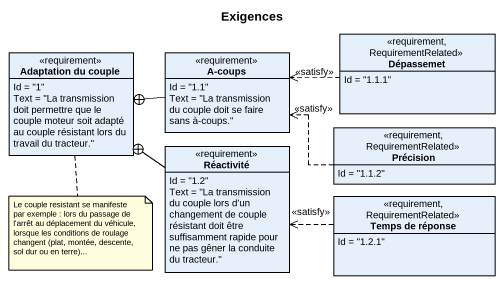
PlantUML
@startuml
title Exigences
hide circle
hide empty members
class Dépassemet <<requirement, RequirementRelated>> {
  Id = "1.1.1"
}
class "Adaptation du couple" as Adaptation_du_couple <<requirement>> {
  Id = "1"
  Text = "La transmission doit permettre que le couple moteur soit adapté au couple résistant lors du travail du tracteur."
}
class "A-coups" as A_coups <<requirement>> {
  Id = "1.1"
  Text = "La transmission du couple doit se faire sans à-coups."
}
class Réactivité <<requirement>> {
  Id = "1.2"
  Text = "La transmission du couple lors d'un changement de couple résistant doit être suffisamment rapide pour ne pas gêner la conduite du tracteur."
}
class Précision <<requirement, RequirementRelated>> {
  Id = "1.1.2"
}
class "Temps de réponse" as Temps_de_réponse <<requirement, RequirementRelated>> {
  Id = "1.2.1"
}
Dépassemet .left.> A_coups : <<satisfy>>
A_coups -left-+ Adaptation_du_couple
Réactivité -up-+ Adaptation_du_couple
Précision .left.> A_coups : <<satisfy>>
Temps_de_réponse .left.> Réactivité : <<satisfy>>
note bottom of Adaptation_du_couple : Le couple resistant se manifeste par exemple : lors du passage de l'arrêt au déplacement du véhicule, lorsque les conditions de roulage changent (plat, montée, descente, sol dur ou en terre)...
@enduml
